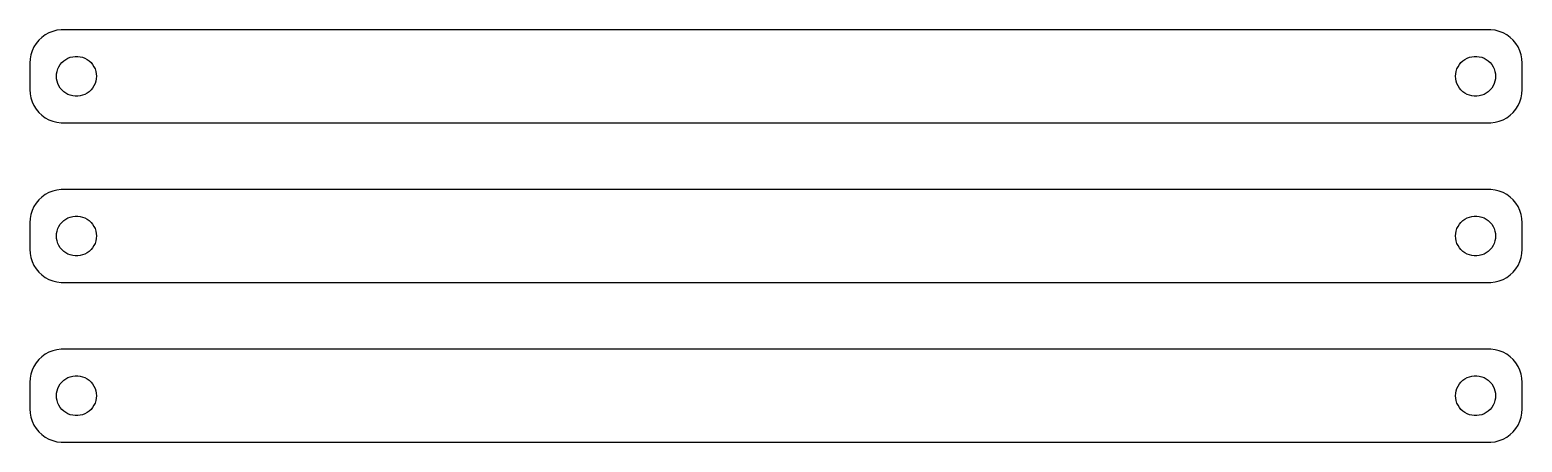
# Model space of a CAD drawing. Header units: metres. Extents: x -112 to 112, y 41 to 103.
import ezdxf

# ---------------------------------------------------------------- set-up
doc = ezdxf.new("R2010")
doc.units = ezdxf.units.M

msp = doc.modelspace()

# ---------------------------------------------------------------- linework, layer by layer
for p, q in [((-111.045, 100.939), (-111.382, 100.409)), ((-110.645, 101.423), (-111.045, 100.939)), ((-110.187, 101.853), (-110.645, 101.423)), ((-109.679, 102.222), (-110.187, 101.853)), ((-109.129, 102.524), (-109.679, 102.222)), ((-108.545, 102.755), (-109.129, 102.524)), ((-107.937, 102.911), (-108.545, 102.755)), ((-107.314, 102.99), (-107.937, 102.911)), ((107.314, 102.99), (-107.314, 102.99)), ((107.937, 102.911), (107.314, 102.99)), ((108.545, 102.755), (107.937, 102.911)), ((109.129, 102.524), (108.545, 102.755)), ((109.679, 102.222), (109.129, 102.524)), ((110.187, 101.853), (109.679, 102.222)), ((110.645, 101.423), (110.187, 101.853)), ((111.045, 100.939), (110.645, 101.423)), ((111.382, 100.409), (111.045, 100.939)), ((-111.961, 98.6267), (-112, 98)), ((-111.843, 99.2434), (-111.961, 98.6267)), ((-111.649, 99.8406), (-111.843, 99.2434)), ((-111.382, 100.409), (-111.649, 99.8406)), ((-106.607, 98.533), (-106.277, 98.7145)), ((-106.277, 98.7145), (-105.927, 98.8532)), ((-105.927, 98.8532), (-105.562, 98.9469)), ((-105.562, 98.9469), (-105.188, 98.9941)), ((-105.188, 98.9941), (-104.812, 98.9941)), ((-104.812, 98.9941), (-104.438, 98.9469)), ((-104.438, 98.9469), (-104.073, 98.8532)), ((-104.073, 98.8532), (-103.723, 98.7145)), ((-103.723, 98.7145), (-103.393, 98.533)), ((103.393, 98.533), (103.723, 98.7145)), ((103.723, 98.7145), (104.073, 98.8532)), ((104.073, 98.8532), (104.438, 98.9469)), ((104.438, 98.9469), (104.812, 98.9941)), ((104.812, 98.9941), (105.188, 98.9941)), ((105.188, 98.9941), (105.562, 98.9469)), ((105.562, 98.9469), (105.927, 98.8532)), ((105.927, 98.8532), (106.277, 98.7145)), ((106.277, 98.7145), (106.607, 98.533)), ((111.649, 99.8406), (111.382, 100.409)), ((111.843, 99.2434), (111.649, 99.8406)), ((111.961, 98.6267), (111.843, 99.2434)), ((112, 98), (111.961, 98.6267)), ((-112, 98), (-112, 94)), ((-108, 96), (-107.976, 96.376)), ((-107.976, 96.376), (-107.906, 96.7461)), ((-107.906, 96.7461), (-107.789, 97.1044)), ((-107.789, 97.1044), (-107.629, 97.4453)), ((-107.629, 97.4453), (-107.427, 97.7634)), ((-107.427, 97.7634), (-107.187, 98.0536)), ((-107.187, 98.0536), (-106.912, 98.3115)), ((-106.912, 98.3115), (-106.607, 98.533)), ((-103.393, 98.533), (-103.088, 98.3115)), ((-103.088, 98.3115), (-102.813, 98.0536)), ((-102.813, 98.0536), (-102.573, 97.7634)), ((-102.573, 97.7634), (-102.371, 97.4453)), ((-102.371, 97.4453), (-102.211, 97.1044)), ((-102.211, 97.1044), (-102.094, 96.7461)), ((-102.094, 96.7461), (-102.024, 96.376)), ((-102.024, 96.376), (-102, 96)), ((102, 96), (102.024, 96.376)), ((102.024, 96.376), (102.094, 96.7461)), ((102.094, 96.7461), (102.211, 97.1044)), ((102.211, 97.1044), (102.371, 97.4453)), ((102.371, 97.4453), (102.573, 97.7634)), ((102.573, 97.7634), (102.813, 98.0536)), ((102.813, 98.0536), (103.088, 98.3115)), ((103.088, 98.3115), (103.393, 98.533)), ((106.607, 98.533), (106.912, 98.3115)), ((106.912, 98.3115), (107.187, 98.0536)), ((107.187, 98.0536), (107.427, 97.7634)), ((107.427, 97.7634), (107.629, 97.4453)), ((107.629, 97.4453), (107.789, 97.1044)), ((107.789, 97.1044), (107.906, 96.7461)), ((107.906, 96.7461), (107.976, 96.376)), ((107.976, 96.376), (108, 96)), ((112, 94), (112, 98)), ((-107.976, 95.624), (-108, 96)), ((-107.906, 95.2539), (-107.976, 95.624)), ((-107.789, 94.8956), (-107.906, 95.2539)), ((-107.629, 94.5547), (-107.789, 94.8956)), ((-107.427, 94.2366), (-107.629, 94.5547)), ((-107.187, 93.9464), (-107.427, 94.2366)), ((-102.573, 94.2366), (-102.813, 93.9464)), ((-102.371, 94.5547), (-102.573, 94.2366)), ((-102.211, 94.8956), (-102.371, 94.5547)), ((-102.094, 95.2539), (-102.211, 94.8956)), ((-102.024, 95.624), (-102.094, 95.2539)), ((-102, 96), (-102.024, 95.624)), ((102.024, 95.624), (102, 96)), ((102.094, 95.2539), (102.024, 95.624)), ((102.211, 94.8956), (102.094, 95.2539)), ((102.371, 94.5547), (102.211, 94.8956)), ((102.573, 94.2366), (102.371, 94.5547)), ((102.813, 93.9464), (102.573, 94.2366)), ((107.427, 94.2366), (107.187, 93.9464)), ((107.629, 94.5547), (107.427, 94.2366)), ((107.789, 94.8956), (107.629, 94.5547)), ((107.906, 95.2539), (107.789, 94.8956)), ((107.976, 95.624), (107.906, 95.2539)), ((108, 96), (107.976, 95.624)), ((-112, 94), (-111.961, 93.3733)), ((-111.961, 93.3733), (-111.843, 92.7566)), ((-111.843, 92.7566), (-111.649, 92.1594)), ((-111.649, 92.1594), (-111.382, 91.5912)), ((-106.912, 93.6885), (-107.187, 93.9464)), ((-106.607, 93.467), (-106.912, 93.6885)), ((-106.277, 93.2855), (-106.607, 93.467)), ((-105.927, 93.1468), (-106.277, 93.2855)), ((-105.562, 93.0531), (-105.927, 93.1468)), ((-105.188, 93.0059), (-105.562, 93.0531)), ((-104.812, 93.0059), (-105.188, 93.0059)), ((-104.438, 93.0531), (-104.812, 93.0059)), ((-104.073, 93.1468), (-104.438, 93.0531)), ((-103.723, 93.2855), (-104.073, 93.1468)), ((-103.393, 93.467), (-103.723, 93.2855)), ((-103.088, 93.6885), (-103.393, 93.467)), ((-102.813, 93.9464), (-103.088, 93.6885)), ((103.088, 93.6885), (102.813, 93.9464)), ((103.393, 93.467), (103.088, 93.6885)), ((103.723, 93.2855), (103.393, 93.467)), ((104.073, 93.1468), (103.723, 93.2855)), ((104.438, 93.0531), (104.073, 93.1468)), ((104.812, 93.0059), (104.438, 93.0531)), ((105.188, 93.0059), (104.812, 93.0059)), ((105.562, 93.0531), (105.188, 93.0059)), ((105.927, 93.1468), (105.562, 93.0531)), ((106.277, 93.2855), (105.927, 93.1468)), ((106.607, 93.467), (106.277, 93.2855)), ((106.912, 93.6885), (106.607, 93.467)), ((107.187, 93.9464), (106.912, 93.6885)), ((111.382, 91.5912), (111.649, 92.1594)), ((111.649, 92.1594), (111.843, 92.7566)), ((111.843, 92.7566), (111.961, 93.3733)), ((111.961, 93.3733), (112, 94)), ((-111.382, 91.5912), (-111.045, 91.0611)), ((-111.045, 91.0611), (-110.645, 90.5773)), ((-110.645, 90.5773), (-110.187, 90.1474)), ((-110.187, 90.1474), (-109.679, 89.7784)), ((-109.679, 89.7784), (-109.129, 89.4759)), ((109.129, 89.4759), (109.679, 89.7784)), ((109.679, 89.7784), (110.187, 90.1474)), ((110.187, 90.1474), (110.645, 90.5773)), ((110.645, 90.5773), (111.045, 91.0611)), ((111.045, 91.0611), (111.382, 91.5912)), ((-109.129, 89.4759), (-108.545, 89.2447)), ((-108.545, 89.2447), (-107.937, 89.0886)), ((-107.937, 89.0886), (-107.314, 89.0099)), ((-107.314, 89.0099), (107.314, 89.0099)), ((107.314, 89.0099), (107.937, 89.0886)), ((107.937, 89.0886), (108.545, 89.2447)), ((108.545, 89.2447), (109.129, 89.4759)), ((-109.129, 78.5241), (-109.679, 78.2216)), ((-108.545, 78.7553), (-109.129, 78.5241)), ((-107.937, 78.9114), (-108.545, 78.7553)), ((-107.314, 78.9901), (-107.937, 78.9114)), ((107.314, 78.9901), (-107.314, 78.9901)), ((107.937, 78.9114), (107.314, 78.9901)), ((108.545, 78.7553), (107.937, 78.9114)), ((109.129, 78.5241), (108.545, 78.7553)), ((109.679, 78.2216), (109.129, 78.5241)), ((-111.382, 76.4088), (-111.649, 75.8406)), ((-111.045, 76.9389), (-111.382, 76.4088)), ((-110.645, 77.4227), (-111.045, 76.9389)), ((-110.187, 77.8526), (-110.645, 77.4227)), ((-109.679, 78.2216), (-110.187, 77.8526)), ((110.187, 77.8526), (109.679, 78.2216)), ((110.645, 77.4227), (110.187, 77.8526)), ((111.045, 76.9389), (110.645, 77.4227)), ((111.382, 76.4088), (111.045, 76.9389)), ((111.649, 75.8406), (111.382, 76.4088)), ((-111.961, 74.6267), (-112, 74)), ((-112, 74), (-112, 70)), ((-111.843, 75.2434), (-111.961, 74.6267)), ((-111.649, 75.8406), (-111.843, 75.2434)), ((-107.427, 73.7634), (-107.187, 74.0536)), ((-107.187, 74.0536), (-106.912, 74.3115)), ((-106.912, 74.3115), (-106.607, 74.533)), ((-106.607, 74.533), (-106.277, 74.7145)), ((-106.277, 74.7145), (-105.927, 74.8532)), ((-105.927, 74.8532), (-105.562, 74.9469)), ((-105.562, 74.9469), (-105.188, 74.9941)), ((-105.188, 74.9941), (-104.812, 74.9941)), ((-104.812, 74.9941), (-104.438, 74.9469)), ((-104.438, 74.9469), (-104.073, 74.8532)), ((-104.073, 74.8532), (-103.723, 74.7145)), ((-103.723, 74.7145), (-103.393, 74.533)), ((-103.393, 74.533), (-103.088, 74.3115)), ((-103.088, 74.3115), (-102.813, 74.0536)), ((-102.813, 74.0536), (-102.573, 73.7634)), ((102.573, 73.7634), (102.813, 74.0536)), ((102.813, 74.0536), (103.088, 74.3115)), ((103.088, 74.3115), (103.393, 74.533)), ((103.393, 74.533), (103.723, 74.7145)), ((103.723, 74.7145), (104.073, 74.8532)), ((104.073, 74.8532), (104.438, 74.9469)), ((104.438, 74.9469), (104.812, 74.9941)), ((104.812, 74.9941), (105.188, 74.9941)), ((105.188, 74.9941), (105.562, 74.9469)), ((105.562, 74.9469), (105.927, 74.8532)), ((105.927, 74.8532), (106.277, 74.7145)), ((106.277, 74.7145), (106.607, 74.533)), ((106.607, 74.533), (106.912, 74.3115)), ((106.912, 74.3115), (107.187, 74.0536)), ((107.187, 74.0536), (107.427, 73.7634)), ((111.843, 75.2434), (111.649, 75.8406)), ((111.961, 74.6267), (111.843, 75.2434)), ((112, 74), (111.961, 74.6267)), ((112, 70), (112, 74)), ((-108, 72), (-107.976, 72.376)), ((-107.976, 71.624), (-108, 72)), ((-107.976, 72.376), (-107.906, 72.7461)), ((-107.906, 72.7461), (-107.789, 73.1044)), ((-107.789, 73.1044), (-107.629, 73.4453)), ((-107.629, 73.4453), (-107.427, 73.7634)), ((-102.573, 73.7634), (-102.371, 73.4453)), ((-102.371, 73.4453), (-102.211, 73.1044)), ((-102.211, 73.1044), (-102.094, 72.7461)), ((-102.094, 72.7461), (-102.024, 72.376)), ((-102.024, 72.376), (-102, 72)), ((-102, 72), (-102.024, 71.624)), ((102, 72), (102.024, 72.376)), ((102.024, 71.624), (102, 72)), ((102.024, 72.376), (102.094, 72.7461)), ((102.094, 72.7461), (102.211, 73.1044)), ((102.211, 73.1044), (102.371, 73.4453)), ((102.371, 73.4453), (102.573, 73.7634)), ((107.427, 73.7634), (107.629, 73.4453)), ((107.629, 73.4453), (107.789, 73.1044)), ((107.789, 73.1044), (107.906, 72.7461)), ((107.906, 72.7461), (107.976, 72.376)), ((107.976, 72.376), (108, 72)), ((108, 72), (107.976, 71.624)), ((-112, 70), (-111.961, 69.3733)), ((-107.906, 71.2539), (-107.976, 71.624)), ((-107.789, 70.8956), (-107.906, 71.2539)), ((-107.629, 70.5547), (-107.789, 70.8956)), ((-107.427, 70.2366), (-107.629, 70.5547)), ((-107.187, 69.9464), (-107.427, 70.2366)), ((-106.912, 69.6885), (-107.187, 69.9464)), ((-106.607, 69.467), (-106.912, 69.6885)), ((-106.277, 69.2855), (-106.607, 69.467)), ((-103.393, 69.467), (-103.723, 69.2855)), ((-103.088, 69.6885), (-103.393, 69.467)), ((-102.813, 69.9464), (-103.088, 69.6885)), ((-102.573, 70.2366), (-102.813, 69.9464)), ((-102.371, 70.5547), (-102.573, 70.2366)), ((-102.211, 70.8956), (-102.371, 70.5547)), ((-102.094, 71.2539), (-102.211, 70.8956)), ((-102.024, 71.624), (-102.094, 71.2539)), ((102.094, 71.2539), (102.024, 71.624)), ((102.211, 70.8956), (102.094, 71.2539)), ((102.371, 70.5547), (102.211, 70.8956)), ((102.573, 70.2366), (102.371, 70.5547)), ((102.813, 69.9464), (102.573, 70.2366)), ((103.088, 69.6885), (102.813, 69.9464)), ((103.393, 69.467), (103.088, 69.6885)), ((103.723, 69.2855), (103.393, 69.467)), ((106.607, 69.467), (106.277, 69.2855)), ((106.912, 69.6885), (106.607, 69.467)), ((107.187, 69.9464), (106.912, 69.6885)), ((107.427, 70.2366), (107.187, 69.9464)), ((107.629, 70.5547), (107.427, 70.2366)), ((107.789, 70.8956), (107.629, 70.5547)), ((107.906, 71.2539), (107.789, 70.8956)), ((107.976, 71.624), (107.906, 71.2539)), ((111.961, 69.3733), (112, 70)), ((-111.961, 69.3733), (-111.843, 68.7566)), ((-111.843, 68.7566), (-111.649, 68.1594)), ((-111.649, 68.1594), (-111.382, 67.5912)), ((-111.382, 67.5912), (-111.045, 67.0611)), ((-105.927, 69.1468), (-106.277, 69.2855)), ((-105.562, 69.0531), (-105.927, 69.1468)), ((-105.188, 69.0059), (-105.562, 69.0531)), ((-104.812, 69.0059), (-105.188, 69.0059)), ((-104.438, 69.0531), (-104.812, 69.0059)), ((-104.073, 69.1468), (-104.438, 69.0531)), ((-103.723, 69.2855), (-104.073, 69.1468)), ((104.073, 69.1468), (103.723, 69.2855)), ((104.438, 69.0531), (104.073, 69.1468)), ((104.812, 69.0059), (104.438, 69.0531)), ((105.188, 69.0059), (104.812, 69.0059)), ((105.562, 69.0531), (105.188, 69.0059)), ((105.927, 69.1468), (105.562, 69.0531)), ((106.277, 69.2855), (105.927, 69.1468)), ((111.045, 67.0611), (111.382, 67.5912)), ((111.382, 67.5912), (111.649, 68.1594)), ((111.649, 68.1594), (111.843, 68.7566)), ((111.843, 68.7566), (111.961, 69.3733)), ((-111.045, 67.0611), (-110.645, 66.5773)), ((-110.645, 66.5773), (-110.187, 66.1474)), ((-110.187, 66.1474), (-109.679, 65.7784)), ((-109.679, 65.7784), (-109.129, 65.4759)), ((-109.129, 65.4759), (-108.545, 65.2447)), ((-108.545, 65.2447), (-107.937, 65.0886)), ((-107.937, 65.0886), (-107.314, 65.0099)), ((-107.314, 65.0099), (107.314, 65.0099)), ((107.314, 65.0099), (107.937, 65.0886)), ((107.937, 65.0886), (108.545, 65.2447)), ((108.545, 65.2447), (109.129, 65.4759)), ((109.129, 65.4759), (109.679, 65.7784)), ((109.679, 65.7784), (110.187, 66.1474)), ((110.187, 66.1474), (110.645, 66.5773)), ((110.645, 66.5773), (111.045, 67.0611)), ((-110.187, 53.8526), (-110.645, 53.4227)), ((-109.679, 54.2216), (-110.187, 53.8526)), ((-109.129, 54.5241), (-109.679, 54.2216)), ((-108.545, 54.7553), (-109.129, 54.5241)), ((-107.937, 54.9114), (-108.545, 54.7553)), ((-107.314, 54.9901), (-107.937, 54.9114)), ((107.314, 54.9901), (-107.314, 54.9901)), ((107.937, 54.9114), (107.314, 54.9901)), ((108.545, 54.7553), (107.937, 54.9114)), ((109.129, 54.5241), (108.545, 54.7553)), ((109.679, 54.2216), (109.129, 54.5241)), ((110.187, 53.8526), (109.679, 54.2216)), ((110.645, 53.4227), (110.187, 53.8526)), ((-111.649, 51.8406), (-111.843, 51.2434)), ((-111.382, 52.4088), (-111.649, 51.8406)), ((-111.045, 52.9389), (-111.382, 52.4088)), ((-110.645, 53.4227), (-111.045, 52.9389)), ((111.045, 52.9389), (110.645, 53.4227)), ((111.382, 52.4088), (111.045, 52.9389)), ((111.649, 51.8406), (111.382, 52.4088)), ((111.843, 51.2434), (111.649, 51.8406)), ((-111.961, 50.6267), (-112, 50)), ((-112, 50), (-112, 46)), ((-111.843, 51.2434), (-111.961, 50.6267)), ((-107.789, 49.1044), (-107.629, 49.4453)), ((-107.629, 49.4453), (-107.427, 49.7634)), ((-107.427, 49.7634), (-107.187, 50.0536)), ((-107.187, 50.0536), (-106.912, 50.3115)), ((-106.912, 50.3115), (-106.607, 50.533)), ((-106.607, 50.533), (-106.277, 50.7145)), ((-106.277, 50.7145), (-105.927, 50.8532)), ((-105.927, 50.8532), (-105.562, 50.9469)), ((-105.562, 50.9469), (-105.188, 50.9941)), ((-105.188, 50.9941), (-104.812, 50.9941)), ((-104.812, 50.9941), (-104.438, 50.9469)), ((-104.438, 50.9469), (-104.073, 50.8532)), ((-104.073, 50.8532), (-103.723, 50.7145)), ((-103.723, 50.7145), (-103.393, 50.533)), ((-103.393, 50.533), (-103.088, 50.3115)), ((-103.088, 50.3115), (-102.813, 50.0536)), ((-102.813, 50.0536), (-102.573, 49.7634)), ((-102.573, 49.7634), (-102.371, 49.4453)), ((-102.371, 49.4453), (-102.211, 49.1044)), ((102.211, 49.1044), (102.371, 49.4453)), ((102.371, 49.4453), (102.573, 49.7634)), ((102.573, 49.7634), (102.813, 50.0536)), ((102.813, 50.0536), (103.088, 50.3115)), ((103.088, 50.3115), (103.393, 50.533)), ((103.393, 50.533), (103.723, 50.7145)), ((103.723, 50.7145), (104.073, 50.8532)), ((104.073, 50.8532), (104.438, 50.9469)), ((104.438, 50.9469), (104.812, 50.9941)), ((104.812, 50.9941), (105.188, 50.9941)), ((105.188, 50.9941), (105.562, 50.9469)), ((105.562, 50.9469), (105.927, 50.8532)), ((105.927, 50.8532), (106.277, 50.7145)), ((106.277, 50.7145), (106.607, 50.533)), ((106.607, 50.533), (106.912, 50.3115)), ((106.912, 50.3115), (107.187, 50.0536)), ((107.187, 50.0536), (107.427, 49.7634)), ((107.427, 49.7634), (107.629, 49.4453)), ((107.629, 49.4453), (107.789, 49.1044)), ((111.961, 50.6267), (111.843, 51.2434)), ((112, 50), (111.961, 50.6267)), ((112, 46), (112, 50)), ((-108, 48), (-107.976, 48.376)), ((-107.976, 47.624), (-108, 48)), ((-107.976, 48.376), (-107.906, 48.7461)), ((-107.906, 47.2539), (-107.976, 47.624)), ((-107.906, 48.7461), (-107.789, 49.1044)), ((-107.789, 46.8956), (-107.906, 47.2539)), ((-102.211, 49.1044), (-102.094, 48.7461)), ((-102.094, 47.2539), (-102.211, 46.8956)), ((-102.094, 48.7461), (-102.024, 48.376)), ((-102.024, 47.624), (-102.094, 47.2539)), ((-102.024, 48.376), (-102, 48)), ((-102, 48), (-102.024, 47.624)), ((102, 48), (102.024, 48.376)), ((102.024, 47.624), (102, 48)), ((102.024, 48.376), (102.094, 48.7461)), ((102.094, 47.2539), (102.024, 47.624)), ((102.094, 48.7461), (102.211, 49.1044)), ((102.211, 46.8956), (102.094, 47.2539)), ((107.789, 49.1044), (107.906, 48.7461)), ((107.906, 47.2539), (107.789, 46.8956)), ((107.906, 48.7461), (107.976, 48.376)), ((107.976, 47.624), (107.906, 47.2539)), ((107.976, 48.376), (108, 48)), ((108, 48), (107.976, 47.624)), ((-112, 46), (-111.961, 45.3733)), ((-111.961, 45.3733), (-111.843, 44.7566)), ((-107.629, 46.5547), (-107.789, 46.8956)), ((-107.427, 46.2366), (-107.629, 46.5547)), ((-107.187, 45.9464), (-107.427, 46.2366)), ((-106.912, 45.6885), (-107.187, 45.9464)), ((-106.607, 45.467), (-106.912, 45.6885)), ((-106.277, 45.2855), (-106.607, 45.467)), ((-105.927, 45.1468), (-106.277, 45.2855)), ((-105.562, 45.0531), (-105.927, 45.1468)), ((-105.188, 45.0059), (-105.562, 45.0531)), ((-104.812, 45.0059), (-105.188, 45.0059)), ((-104.438, 45.0531), (-104.812, 45.0059)), ((-104.073, 45.1468), (-104.438, 45.0531)), ((-103.723, 45.2855), (-104.073, 45.1468)), ((-103.393, 45.467), (-103.723, 45.2855)), ((-103.088, 45.6885), (-103.393, 45.467)), ((-102.813, 45.9464), (-103.088, 45.6885)), ((-102.573, 46.2366), (-102.813, 45.9464)), ((-102.371, 46.5547), (-102.573, 46.2366)), ((-102.211, 46.8956), (-102.371, 46.5547)), ((102.371, 46.5547), (102.211, 46.8956)), ((102.573, 46.2366), (102.371, 46.5547)), ((102.813, 45.9464), (102.573, 46.2366)), ((103.088, 45.6885), (102.813, 45.9464)), ((103.393, 45.467), (103.088, 45.6885)), ((103.723, 45.2855), (103.393, 45.467)), ((104.073, 45.1468), (103.723, 45.2855)), ((104.438, 45.0531), (104.073, 45.1468)), ((104.812, 45.0059), (104.438, 45.0531)), ((105.188, 45.0059), (104.812, 45.0059)), ((105.562, 45.0531), (105.188, 45.0059)), ((105.927, 45.1468), (105.562, 45.0531)), ((106.277, 45.2855), (105.927, 45.1468)), ((106.607, 45.467), (106.277, 45.2855)), ((106.912, 45.6885), (106.607, 45.467)), ((107.187, 45.9464), (106.912, 45.6885)), ((107.427, 46.2366), (107.187, 45.9464)), ((107.629, 46.5547), (107.427, 46.2366)), ((107.789, 46.8956), (107.629, 46.5547)), ((111.843, 44.7566), (111.961, 45.3733)), ((111.961, 45.3733), (112, 46)), ((-111.843, 44.7566), (-111.649, 44.1594)), ((-111.649, 44.1594), (-111.382, 43.5912)), ((-111.382, 43.5912), (-111.045, 43.0611)), ((-111.045, 43.0611), (-110.645, 42.5773)), ((-110.645, 42.5773), (-110.187, 42.1474)), ((110.187, 42.1474), (110.645, 42.5773)), ((110.645, 42.5773), (111.045, 43.0611)), ((111.045, 43.0611), (111.382, 43.5912)), ((111.382, 43.5912), (111.649, 44.1594)), ((111.649, 44.1594), (111.843, 44.7566)), ((-110.187, 42.1474), (-109.679, 41.7784)), ((-109.679, 41.7784), (-109.129, 41.4759)), ((-109.129, 41.4759), (-108.545, 41.2447)), ((-108.545, 41.2447), (-107.937, 41.0886)), ((-107.937, 41.0886), (-107.314, 41.0099)), ((-107.314, 41.0099), (107.314, 41.0099)), ((107.314, 41.0099), (107.937, 41.0886)), ((107.937, 41.0886), (108.545, 41.2447)), ((108.545, 41.2447), (109.129, 41.4759)), ((109.129, 41.4759), (109.679, 41.7784)), ((109.679, 41.7784), (110.187, 42.1474))]:
    msp.add_line(p, q)

doc.saveas('drawing.dxf')
